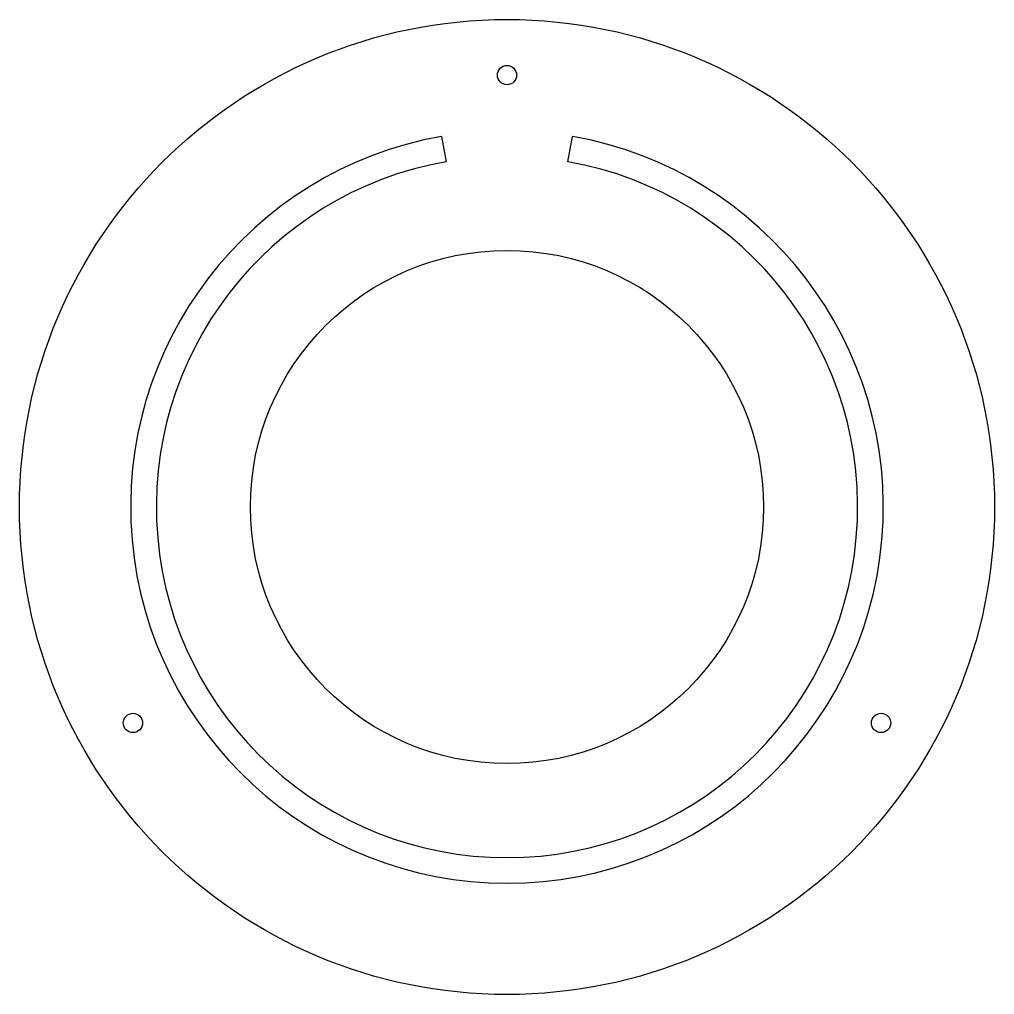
# Model space of a CAD drawing. Header units: millimetres. Extents: x -114 to 114, y -114 to 114.
import ezdxf

# ---------------------------------------------------------------- set-up
doc = ezdxf.new("R2010")
doc.units = ezdxf.units.MM
doc.layers.add('face_outline', color=7, linetype='Continuous')

msp = doc.modelspace()

# ---------------------------------------------------------------- linework, layer by layer
at = {"layer": 'face_outline'}
for p, q in [((-15.28, 86.66), (-14.24, 80.75)), ((14.24, 80.75), (15.28, 86.66))]:
    msp.add_line(p, q, dxfattribs=at)
for centre, radius in [((0, 0), 114), ((0, 101), 2.25), ((0, 0), 60), ((-87.47, -50.5), 2.25), ((87.47, -50.5), 2.25)]:
    msp.add_circle(centre, radius, dxfattribs=at)
for radius, start, end in [(88, 100, 440), (82, -260, 80)]:
    msp.add_arc((0, 0), radius, start, end, dxfattribs=at)

doc.saveas('drawing.dxf')
